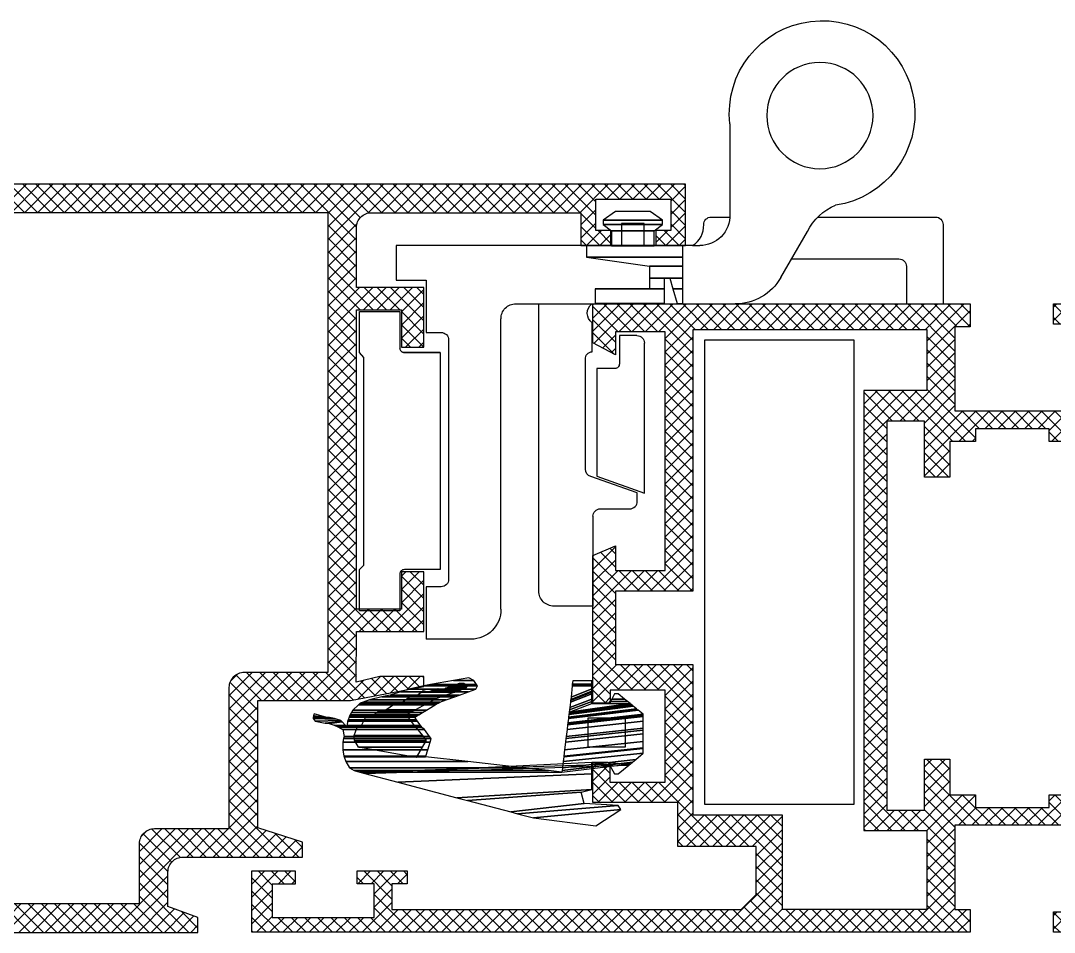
# Model space of a CAD drawing. Header units: millimetres. Extents: x 1398 to 1463.6, y 278.6 to 295.8.
# Drawn here: x 1422.445 to 1423.135, y 293.793 to 294.402 of the extents above; entities that cross this region are included whole.
import ezdxf

# ---------------------------------------------------------------- set-up
doc = ezdxf.new("R2010")
doc.units = ezdxf.units.MM
for name, color, linetype in [('ACCES', 1, 'Continuous'), ('HATCH', 9, 'Continuous'), ('JOINT', 3, 'Continuous'), ('PROFIL', 7, 'Continuous')]:
    doc.layers.add(name, color=color, linetype=linetype)
doc.styles.add('2', font='SCRIPTC.SHX', dxfattribs={"height": 0.2})
doc.styles.add('ROMANS', font='romans')

# ---------------------------------------------------------------- blocks, each defined once
blk = doc.blocks.new('*X21')
at = {"color": 0}
for p, q in [((182.306, 195.113), (180.374, 197.045)), ((180.97, 195.113), (182.902, 197.045)), ((183.189, 195.113), (181.258, 197.045)), ((181.854, 195.113), (183.786, 197.045)), ((184.073, 195.113), (182.141, 197.045)), ((182.738, 195.113), (184.67, 197.045)), ((184.957, 195.113), (183.025, 197.045)), ((183.622, 195.113), (185.554, 197.045)), ((185.841, 195.113), (183.909, 197.045)), ((184.506, 195.113), (186.438, 197.045)), ((186.725, 195.113), (184.793, 197.045)), ((185.39, 195.113), (187.322, 197.045)), ((187.609, 195.113), (185.677, 197.045)), ((186.274, 195.113), (188.206, 197.045)), ((188.493, 195.113), (186.561, 197.045)), ((187.158, 195.113), (189.09, 197.045)), ((189.377, 195.113), (187.445, 197.045)), ((188.042, 195.113), (189.974, 197.045)), ((192.106, 193.267), (188.329, 197.045)), ((188.925, 195.113), (190.857, 197.045)), ((192.106, 194.151), (189.212, 197.045)), ((189.809, 195.113), (191.741, 197.045)), ((192.106, 195.035), (190.096, 197.045)), ((190.206, 193.741), (193.509, 197.045)), ((190.206, 194.625), (192.625, 197.045)), ((192.547, 195.478), (190.98, 197.045)), ((193.195, 195.713), (191.864, 197.045)), ((193.843, 195.949), (192.748, 197.045)), ((194.106, 196.571), (193.632, 197.045)), ((192.986, 195.637), (194.106, 196.757)), ((190.206, 192.857), (192.106, 194.757)), ((194.377, 190.113), (190.206, 194.284)), ((190.206, 191.974), (192.106, 193.874)), ((193.493, 190.113), (190.206, 193.4)), ((190.206, 191.09), (192.106, 192.99)), ((192.609, 190.113), (190.206, 192.516)), ((190.454, 190.454), (192.354, 192.354)), ((191.725, 190.113), (190.206, 191.632)), ((191.015, 190.131), (192.915, 192.031)), ((191.88, 190.113), (193.78, 192.013)), ((192.764, 190.113), (194.664, 192.013)), ((195.261, 190.113), (193.361, 192.013)), ((193.648, 190.113), (195.548, 192.013)), ((196.144, 190.113), (194.244, 192.013)), ((194.532, 190.113), (196.432, 192.013)), ((198.106, 189.035), (195.128, 192.013)), ((195.416, 190.113), (197.316, 192.013)), ((198.106, 189.919), (196.012, 192.013)), ((196.206, 188.251), (199.968, 192.013)), ((196.206, 189.135), (199.084, 192.013)), ((196.206, 190.019), (198.2, 192.013)), ((198.669, 190.24), (196.896, 192.013)), ((199.34, 190.452), (197.78, 192.013)), ((200.011, 190.665), (198.664, 192.013)), ((199.269, 190.43), (200.851, 192.013)), ((200.682, 190.878), (199.548, 192.013)), ((201.106, 191.339), (200.432, 192.013)), ((200.563, 190.841), (201.106, 191.383)), ((190.709, 190.245), (190.338, 190.616)), ((198.106, 188.151), (196.206, 190.051)), ((196.206, 187.367), (198.106, 189.267)), ((198.106, 187.267), (196.206, 189.167)), ((196.206, 186.483), (198.106, 188.383)), ((198.106, 186.384), (196.206, 188.284)), ((196.206, 185.599), (198.106, 187.499)), ((198.106, 185.5), (196.206, 187.4)), ((196.206, 184.715), (198.106, 186.615)), ((198.106, 184.616), (196.206, 186.516)), ((196.206, 183.831), (198.106, 185.731)), ((198.106, 183.732), (196.206, 185.632)), ((196.206, 182.947), (198.106, 184.847)), ((198.106, 182.848), (196.206, 184.748)), ((196.206, 182.064), (198.106, 183.964)), ((198.106, 181.964), (196.206, 183.864)), ((196.206, 181.18), (198.106, 183.08)), ((199.525, 179.661), (196.206, 182.98)), ((198.641, 179.661), (196.206, 182.096)), ((196.256, 180.347), (198.106, 182.196)), ((197.757, 179.661), (196.206, 181.212)), ((196.634, 179.84), (198.355, 181.561)), ((197.339, 179.661), (199.239, 181.561)), ((198.222, 179.661), (200.122, 181.561)), ((200.409, 179.661), (198.509, 181.561)), ((199.106, 179.661), (201.006, 181.561)), ((201.293, 179.661), (199.393, 181.561)), ((199.99, 179.661), (201.89, 181.561)), ((202.177, 179.661), (200.277, 181.561)), ((200.874, 179.661), (202.774, 181.561)), ((204.702, 178.019), (201.161, 181.561)), ((201.758, 179.661), (203.658, 181.561)), ((204.699, 178.906), (202.045, 181.561)), ((202.642, 179.661), (204.504, 181.523)), ((202.806, 178.941), (205.245, 181.38)), ((204.696, 179.793), (202.928, 181.561)), ((205.166, 180.208), (203.812, 181.561)), ((206.312, 179.945), (204.79, 181.468)), ((204.997, 180.248), (205.986, 181.237)), ((205.71, 180.077), (206.727, 181.094)), ((207.196, 179.945), (205.885, 181.256)), ((208.08, 179.945), (206.98, 181.045)), ((206.461, 179.945), (207.468, 180.951)), ((207.345, 179.945), (208.209, 180.808)), ((208.964, 179.945), (208.075, 180.834)), ((208.229, 179.945), (208.95, 180.665)), ((209.206, 180.587), (209.17, 180.623)), ((196.777, 179.758), (196.302, 180.232)), ((202.806, 178.057), (204.696, 179.947)), ((209.113, 179.945), (209.206, 180.038)), ((202.806, 177.173), (204.699, 179.066)), ((204.705, 177.133), (202.806, 179.032)), ((202.806, 176.289), (204.702, 178.185)), ((205.509, 175.445), (202.806, 178.148)), ((202.806, 175.405), (204.705, 177.304)), ((204.706, 175.364), (202.806, 177.264)), ((202.806, 174.521), (205.229, 176.945)), ((202.806, 173.638), (206.113, 176.945)), ((206.393, 175.445), (204.893, 176.945)), ((205.497, 175.445), (206.997, 176.945)), ((207.277, 175.445), (205.777, 176.945)), ((206.381, 175.445), (207.881, 176.945)), ((209.206, 174.4), (206.661, 176.945)), ((207.264, 175.445), (208.764, 176.945)), ((209.206, 175.284), (207.545, 176.945)), ((209.206, 176.167), (208.429, 176.945)), ((204.706, 174.48), (202.806, 176.38)), ((207.706, 175.002), (209.206, 176.502)), ((204.706, 173.596), (202.806, 175.496)), ((207.706, 174.118), (209.206, 175.618)), ((209.206, 173.516), (207.706, 175.016)), ((202.806, 172.754), (204.706, 174.654)), ((204.706, 172.712), (202.806, 174.612)), ((207.706, 173.234), (209.206, 174.734)), ((208.893, 172.945), (207.706, 174.132)), ((202.806, 171.87), (204.706, 173.77)), ((204.706, 171.829), (202.806, 173.729)), ((208.3, 172.945), (209.206, 173.85)), ((202.806, 170.986), (204.706, 172.886)), ((204.706, 170.945), (202.806, 172.845)), ((208.009, 172.945), (207.706, 173.248)), ((209.184, 172.945), (209.206, 172.967)), ((202.806, 170.102), (204.706, 172.002)), ((204.706, 170.061), (202.806, 171.961)), ((202.806, 169.218), (204.706, 171.118)), ((204.706, 169.177), (202.806, 171.077)), ((202.806, 168.334), (204.706, 170.234)), ((204.706, 168.293), (202.806, 170.193)), ((202.806, 167.45), (204.706, 169.35)), ((204.706, 167.409), (202.806, 169.309)), ((202.806, 166.567), (204.706, 168.467)), ((204.706, 166.525), (202.806, 168.425)), ((202.806, 165.683), (204.706, 167.583)), ((204.706, 165.641), (202.806, 167.541)), ((202.806, 164.799), (204.706, 166.699)), ((204.706, 164.758), (202.806, 166.658)), ((202.806, 163.915), (204.706, 165.815)), ((204.706, 163.874), (202.806, 165.774)), ((202.806, 163.031), (204.706, 164.931)), ((204.706, 162.99), (202.806, 164.89)), ((202.806, 162.147), (204.706, 164.047)), ((204.706, 162.106), (202.806, 164.006)), ((202.806, 161.263), (204.706, 163.163)), ((204.706, 161.222), (202.806, 163.122)), ((202.806, 160.379), (204.706, 162.279)), ((204.706, 160.338), (202.806, 162.238)), ((202.806, 159.495), (204.706, 161.395)), ((204.706, 159.454), (202.806, 161.354)), ((202.806, 158.612), (204.706, 160.512)), ((204.706, 158.57), (202.806, 160.47)), ((202.806, 157.728), (204.706, 159.628)), ((204.706, 157.686), (202.806, 159.586)), ((202.806, 156.844), (204.706, 158.744)), ((204.706, 156.803), (202.806, 158.703)), ((202.806, 155.96), (204.706, 157.86)), ((204.706, 155.919), (202.806, 157.819)), ((207.706, 157.324), (208.326, 157.945)), ((207.706, 156.441), (209.206, 157.941)), ((209.206, 156.722), (207.983, 157.945)), ((209.206, 157.606), (208.867, 157.945)), ((202.806, 155.076), (204.706, 156.976)), ((205.796, 153.945), (202.806, 156.935)), ((209.206, 155.838), (207.706, 157.338)), ((207.706, 155.557), (209.206, 157.057)), ((206.978, 153.945), (209.206, 156.173)), ((209.206, 154.954), (207.706, 156.454)), ((202.806, 154.192), (204.706, 156.092)), ((204.912, 153.945), (202.806, 156.051)), ((202.806, 153.308), (204.942, 155.445)), ((202.806, 152.424), (205.826, 155.445)), ((206.68, 153.945), (205.18, 155.445)), ((205.21, 153.945), (206.71, 155.445)), ((207.564, 153.945), (206.064, 155.445)), ((206.094, 153.945), (207.594, 155.445)), ((208.448, 153.945), (206.948, 155.445)), ((209.206, 154.07), (207.706, 155.57)), ((204.706, 153.267), (202.806, 155.167)), ((207.862, 153.945), (209.206, 155.289)), ((204.706, 152.383), (202.806, 154.283)), ((208.745, 153.945), (209.206, 154.405)), ((202.806, 151.541), (204.706, 153.441)), ((204.706, 151.499), (202.806, 153.399)), ((202.806, 150.657), (204.706, 152.557)), ((204.706, 150.615), (202.806, 152.515)), ((202.806, 149.773), (204.706, 151.673)), ((204.736, 149.702), (202.806, 151.632)), ((200.962, 147.045), (204.706, 150.789)), ((206.509, 147.045), (202.806, 150.748)), ((219.706, 150.763), (220.088, 151.145)), ((219.706, 149.879), (220.971, 151.145)), ((220.706, 149.641), (219.706, 150.641)), ((221.086, 150.145), (220.086, 151.145)), ((220.855, 150.145), (221.706, 150.995)), ((221.706, 150.409), (220.97, 151.145)), ((224.706, 150.46), (225.391, 151.145)), ((225.506, 150.145), (224.706, 150.945)), ((225.275, 150.145), (226.275, 151.145)), ((226.706, 149.829), (225.39, 151.145)), ((225.706, 149.692), (226.706, 150.692)), ((226.706, 150.712), (226.274, 151.145)), ((219.706, 148.995), (220.706, 149.995)), ((226.706, 148.945), (225.706, 149.945)), ((201.845, 147.045), (204.707, 149.906)), ((202.729, 147.045), (204.961, 149.277)), ((205.625, 147.045), (202.806, 149.864)), ((220.706, 148.758), (219.706, 149.758)), ((225.706, 148.808), (226.706, 149.808)), ((180.632, 147.045), (182.532, 148.945)), ((182.644, 147.045), (180.744, 148.945)), ((181.516, 147.045), (183.416, 148.945)), ((183.528, 147.045), (181.628, 148.945)), ((182.4, 147.045), (184.3, 148.945)), ((184.412, 147.045), (182.512, 148.945)), ((183.284, 147.045), (185.184, 148.945)), ((185.296, 147.045), (183.396, 148.945)), ((184.168, 147.045), (186.068, 148.945)), ((186.179, 147.045), (184.279, 148.945)), ((185.052, 147.045), (186.952, 148.945)), ((187.063, 147.045), (185.163, 148.945)), ((185.935, 147.045), (187.835, 148.945)), ((187.947, 147.045), (186.047, 148.945)), ((186.819, 147.045), (188.719, 148.945)), ((188.831, 147.045), (186.931, 148.945)), ((187.703, 147.045), (189.603, 148.945)), ((189.715, 147.045), (187.815, 148.945)), ((188.587, 147.045), (190.487, 148.945)), ((190.599, 147.045), (188.699, 148.945)), ((189.471, 147.045), (191.371, 148.945)), ((191.483, 147.045), (189.583, 148.945)), ((190.355, 147.045), (192.255, 148.945)), ((192.367, 147.045), (190.467, 148.945)), ((191.239, 147.045), (193.139, 148.945)), ((193.251, 147.045), (191.351, 148.945)), ((192.123, 147.045), (194.023, 148.945)), ((194.134, 147.045), (192.234, 148.945)), ((193.007, 147.045), (194.907, 148.945)), ((195.018, 147.045), (193.118, 148.945)), ((193.89, 147.045), (195.79, 148.945)), ((195.902, 147.045), (194.002, 148.945)), ((194.774, 147.045), (196.674, 148.945)), ((196.786, 147.045), (194.886, 148.945)), ((195.658, 147.045), (197.558, 148.945)), ((197.67, 147.045), (195.77, 148.945)), ((196.542, 147.045), (198.442, 148.945)), ((198.554, 147.045), (196.654, 148.945)), ((197.426, 147.045), (199.326, 148.945)), ((199.438, 147.045), (197.538, 148.945)), ((198.31, 147.045), (200.21, 148.945)), ((200.322, 147.045), (198.422, 148.945)), ((199.194, 147.045), (201.094, 148.945)), ((201.205, 147.045), (199.305, 148.945)), ((200.078, 147.045), (201.978, 148.945)), ((202.089, 147.045), (200.189, 148.945)), ((202.973, 147.045), (201.073, 148.945)), ((203.857, 147.045), (201.957, 148.945)), ((204.741, 147.045), (202.806, 148.98)), ((203.613, 147.045), (205.529, 148.96)), ((204.497, 147.045), (206.397, 148.945)), ((205.381, 147.045), (207.281, 148.945)), ((207.393, 147.045), (205.463, 148.975)), ((206.265, 147.045), (208.165, 148.945)), ((208.277, 147.045), (206.377, 148.945)), ((207.149, 147.045), (209.049, 148.945)), ((209.16, 147.045), (207.26, 148.945)), ((208.033, 147.045), (209.933, 148.945)), ((210.044, 147.045), (208.144, 148.945)), ((208.916, 147.045), (210.816, 148.945)), ((210.928, 147.045), (209.028, 148.945)), ((209.8, 147.045), (211.7, 148.945)), ((211.812, 147.045), (209.912, 148.945)), ((210.684, 147.045), (212.584, 148.945)), ((212.696, 147.045), (210.796, 148.945)), ((211.568, 147.045), (213.468, 148.945)), ((213.58, 147.045), (211.68, 148.945)), ((212.452, 147.045), (214.352, 148.945)), ((214.464, 147.045), (212.564, 148.945)), ((213.336, 147.045), (215.236, 148.945)), ((215.348, 147.045), (213.448, 148.945)), ((214.22, 147.045), (216.12, 148.945)), ((216.231, 147.045), (214.331, 148.945)), ((215.104, 147.045), (217.004, 148.945)), ((217.115, 147.045), (215.215, 148.945)), ((215.988, 147.045), (217.888, 148.945)), ((217.999, 147.045), (216.099, 148.945)), ((216.871, 147.045), (218.771, 148.945)), ((218.883, 147.045), (216.983, 148.945)), ((217.755, 147.045), (219.655, 148.945)), ((219.767, 147.045), (217.867, 148.945)), ((218.639, 147.045), (220.706, 149.111)), ((220.651, 147.045), (218.751, 148.945)), ((221.535, 147.045), (219.635, 148.945)), ((224.826, 147.045), (226.706, 148.924)), ((226.706, 148.061), (225.706, 149.061)), ((219.523, 147.045), (220.706, 148.227)), ((220.407, 147.045), (221.407, 148.045)), ((221.291, 147.045), (222.291, 148.045)), ((222.419, 147.045), (221.419, 148.045)), ((222.175, 147.045), (223.175, 148.045)), ((223.303, 147.045), (222.303, 148.045)), ((223.059, 147.045), (224.059, 148.045)), ((224.186, 147.045), (223.186, 148.045)), ((223.942, 147.045), (224.942, 148.045)), ((225.07, 147.045), (224.07, 148.045)), ((225.954, 147.045), (224.954, 148.045)), ((226.706, 147.177), (225.706, 148.177)), ((225.71, 147.045), (226.706, 148.04)), ((226.594, 147.045), (226.706, 147.156))]:
    blk.add_line(p, q, dxfattribs=at)
blk = doc.blocks.new('8070000')
at = {"layer": 'PROFIL'}
blk.add_lwpolyline([(-27.5, 3.103), (31.1, 3.103), (31.1, 2.103), (29.1, 1.376), (29.1, -0.929, 0.414214), (30.1, -1.929), (38.1, -1.929), (38.1, -2.929), (35.1, -3.881), (35.1, -12.381), (41.3, -12.381), (46.2, -13.326), (46.2, -13.997), (43.256, -13.997), (41.689, -13.621), (41.7, -16.997), (46.2, -16.997), (46.2, -20.997), (44.7, -20.997), (44.7, -18.497), (41.7, -18.497), (41.7, -38.497), (44.7, -38.497), (44.7, -35.997), (46.2, -35.997), (46.2, -39.997), (41.7, -39.997), (41.7, -43.997, 0.414214), (42.7, -44.997), (56.7, -44.997), (56.7, -42.797), (58.7, -42.797), (58.7, -43.797), (57.7, -43.797), (57.7, -45.897), (62.7, -45.897), (62.7, -43.797), (61.7, -43.797), (61.7, -42.797), (63.7, -42.797), (63.7, -46.897), (-4.5, -46.897)], format="xyb", dxfattribs=at)
blk.add_lwpolyline([(28.2, -3.829), (33.2, -3.829), (33.2, -13.281, 0.414214), (34.2, -14.281), (39.8, -14.281), (39.8, -44.997), (1.9, -44.997), (1.9, -13.729), (4.9, -13.729), (4.9, -11.829), (1.9, -11.829), (1.9, 1.171), (27.2, 1.171), (27.2, -2.829, 0.414214)], format="xyb", close=True, dxfattribs=at)
at = {"layer": 'HATCH'}
blk.add_blockref('*X21', (-163.006, -193.942), dxfattribs=at)
blk = doc.blocks.new('*X4')
at = {"color": 0}
for p, q in [((16.147, 67.413), (18.017, 69.282)), ((16.147, 68.296), (17.133, 69.282)), ((16.147, 69.18), (16.249, 69.282)), ((17.511, 68.226), (16.455, 69.282)), ((18.339, 68.282), (17.339, 69.282)), ((17.901, 68.282), (18.901, 69.282)), ((19.222, 68.282), (18.222, 69.282)), ((18.785, 68.282), (19.785, 69.282)), ((20.106, 68.282), (19.106, 69.282)), ((19.668, 68.282), (20.668, 69.282)), ((20.99, 68.282), (19.99, 69.282)), ((20.552, 68.282), (21.552, 69.282)), ((21.874, 68.282), (20.874, 69.282)), ((21.436, 68.282), (22.436, 69.282)), ((22.758, 68.282), (21.758, 69.282)), ((22.32, 68.282), (23.32, 69.282)), ((23.642, 68.282), (22.642, 69.282)), ((23.204, 68.282), (24.204, 69.282)), ((25.52, 67.288), (23.526, 69.282)), ((24.088, 68.282), (25.088, 69.282)), ((24.327, 66.753), (26.856, 69.282)), ((24.327, 67.637), (25.972, 69.282)), ((25.942, 67.75), (24.41, 69.282)), ((26.826, 67.75), (25.293, 69.282)), ((27.71, 67.75), (26.177, 69.282)), ((26.207, 67.75), (27.74, 69.282)), ((28.594, 67.75), (27.061, 69.282)), ((27.091, 67.75), (28.623, 69.282)), ((29.478, 67.75), (27.945, 69.282)), ((27.975, 67.75), (29.507, 69.282)), ((30.362, 67.75), (28.829, 69.282)), ((28.859, 67.75), (30.391, 69.282)), ((31.245, 67.75), (29.713, 69.282)), ((29.743, 67.75), (31.275, 69.282)), ((32.129, 67.75), (30.597, 69.282)), ((30.626, 67.75), (32.159, 69.282)), ((33.013, 67.75), (31.481, 69.282)), ((31.51, 67.75), (33.043, 69.282)), ((33.897, 67.75), (32.365, 69.282)), ((32.394, 67.75), (33.927, 69.282)), ((34.781, 67.75), (33.248, 69.282)), ((33.278, 67.75), (34.811, 69.282)), ((35.665, 67.75), (34.132, 69.282)), ((34.162, 67.75), (35.694, 69.282)), ((36.549, 67.75), (35.016, 69.282)), ((35.046, 67.75), (36.578, 69.282)), ((37.433, 67.75), (35.9, 69.282)), ((35.93, 67.75), (37.462, 69.282)), ((38.316, 67.75), (36.784, 69.282)), ((36.814, 67.75), (38.346, 69.282)), ((39.2, 67.75), (37.668, 69.282)), ((37.698, 67.75), (39.23, 69.282)), ((40.084, 67.75), (38.552, 69.282)), ((38.581, 67.75), (40.114, 69.282)), ((40.968, 67.75), (39.436, 69.282)), ((39.465, 67.75), (40.998, 69.282)), ((41.852, 67.75), (40.32, 69.282)), ((40.349, 67.75), (41.882, 69.282)), ((42.736, 67.75), (41.203, 69.282)), ((41.233, 67.75), (42.766, 69.282)), ((43.62, 67.75), (42.087, 69.282)), ((42.117, 67.75), (43.649, 69.282)), ((44.504, 67.75), (42.971, 69.282)), ((43.001, 67.75), (44.533, 69.282)), ((45.388, 67.75), (43.855, 69.282)), ((43.885, 67.75), (45.417, 69.282)), ((46.271, 67.75), (44.739, 69.282)), ((44.769, 67.75), (46.301, 69.282)), ((47.155, 67.75), (45.623, 69.282)), ((45.652, 67.75), (47.185, 69.282)), ((48.039, 67.75), (46.507, 69.282)), ((46.536, 67.75), (48.069, 69.282)), ((51.609, 65.063), (47.391, 69.282)), ((47.42, 67.75), (48.953, 69.282)), ((51.609, 65.947), (48.274, 69.282)), ((48.304, 67.75), (49.837, 69.282)), ((49.024, 67.586), (50.72, 69.282)), ((51.609, 66.831), (49.158, 69.282)), ((49.466, 67.144), (51.604, 69.282)), ((49.861, 66.655), (52.488, 69.282)), ((51.609, 67.715), (50.042, 69.282)), ((52.459, 67.75), (50.926, 69.282)), ((53.342, 67.75), (51.81, 69.282)), ((51.84, 67.75), (53.372, 69.282)), ((54.226, 67.75), (52.694, 69.282)), ((52.724, 67.75), (54.256, 69.282)), ((55.11, 67.75), (53.578, 69.282)), ((53.607, 67.75), (55.14, 69.282)), ((55.994, 67.75), (54.462, 69.282)), ((54.491, 67.75), (56.024, 69.282)), ((56.878, 67.75), (55.346, 69.282)), ((55.375, 67.75), (56.908, 69.282)), ((57.762, 67.75), (56.229, 69.282)), ((56.259, 67.75), (57.792, 69.282)), ((58.646, 67.75), (57.113, 69.282)), ((57.143, 67.75), (58.675, 69.282)), ((59.53, 67.75), (57.997, 69.282)), ((58.027, 67.75), (59.559, 69.282)), ((60.414, 67.75), (58.881, 69.282)), ((58.911, 67.75), (60.443, 69.282)), ((63.147, 65.9), (59.765, 69.282)), ((59.795, 67.75), (61.327, 69.282)), ((63.147, 66.784), (60.649, 69.282)), ((60.678, 67.75), (62.211, 69.282)), ((61.273, 66.576), (63.979, 69.282)), ((61.273, 67.46), (63.095, 69.282)), ((63.147, 67.667), (61.533, 69.282)), ((63.949, 67.75), (62.417, 69.282)), ((64.168, 68.414), (63.3, 69.282)), ((69.73, 68.846), (70.166, 69.282)), ((69.73, 67.962), (71.05, 69.282)), ((72.147, 67.506), (70.372, 69.282)), ((70.571, 67.92), (71.934, 69.282)), ((72.147, 68.39), (71.255, 69.282)), ((72.147, 69.274), (72.139, 69.282)), ((17.511, 67.342), (16.147, 68.705)), ((63.33, 67.75), (64.168, 68.588)), ((72.147, 66.622), (69.73, 69.04)), ((70.632, 67.096), (72.147, 68.612)), ((16.147, 66.529), (17.511, 67.892)), ((17.511, 66.458), (16.147, 67.822)), ((69.966, 67.92), (69.73, 68.156)), ((70.632, 66.212), (72.147, 67.728)), ((23.64, 65.182), (25.52, 67.062)), ((25.52, 66.404), (24.327, 67.597)), ((49.861, 65.771), (51.609, 67.519)), ((61.273, 65.692), (63.147, 67.567)), ((72.147, 65.738), (70.632, 67.254)), ((16.147, 65.645), (17.511, 67.008)), ((17.903, 65.182), (16.147, 66.938)), ((25.858, 65.182), (24.327, 66.713)), ((49.861, 64.887), (51.609, 66.635)), ((63.147, 65.016), (61.273, 66.89)), ((61.273, 64.808), (63.147, 66.683)), ((70.632, 65.328), (72.147, 66.844)), ((72.147, 64.855), (70.632, 66.37)), ((17.019, 65.182), (16.147, 66.054)), ((16.568, 65.182), (17.511, 66.124)), ((17.452, 65.182), (18.33, 66.06)), ((18.787, 65.182), (17.909, 66.06)), ((18.336, 65.182), (19.044, 65.89)), ((19.044, 65.809), (18.793, 66.06)), ((23.186, 65.613), (23.607, 66.033)), ((24.09, 65.182), (23.239, 66.033)), ((24.974, 65.182), (24.123, 66.033)), ((24.523, 65.182), (25.52, 66.178)), ((25.407, 65.182), (26.259, 66.033)), ((26.539, 65.385), (25.89, 66.033)), ((51.609, 64.18), (49.861, 65.928)), ((49.861, 64.003), (51.609, 65.751)), ((63.147, 64.132), (61.273, 66.006)), ((61.273, 63.925), (63.147, 65.799)), ((70.632, 64.445), (72.147, 65.96)), ((23.206, 65.182), (23.186, 65.202)), ((26.291, 65.182), (26.539, 65.429)), ((51.609, 63.296), (49.861, 65.044)), ((63.147, 63.248), (61.273, 65.122)), ((72.147, 63.971), (70.632, 65.486)), ((70.632, 63.561), (72.147, 65.076)), ((48.191, 61.449), (51.609, 64.867)), ((61.273, 63.041), (63.147, 64.915)), ((72.147, 63.087), (70.632, 64.602)), ((49.075, 61.449), (51.609, 63.984)), ((51.609, 62.412), (49.861, 64.16)), ((60.225, 61.109), (63.147, 64.031)), ((63.147, 62.364), (61.273, 64.239)), ((70.632, 62.677), (72.147, 64.192)), ((72.147, 62.203), (70.632, 63.719)), ((43.326, 59.236), (47.628, 63.538)), ((44.623, 61.416), (46.744, 63.538)), ((44.623, 62.3), (45.86, 63.538)), ((44.623, 63.184), (44.976, 63.538)), ((46.384, 61.449), (44.623, 63.211)), ((47.268, 61.449), (45.18, 63.538)), ((48.152, 61.449), (46.064, 63.538)), ((46.423, 61.449), (48.512, 63.538)), ((49.036, 61.449), (46.948, 63.538)), ((47.307, 61.449), (49.396, 63.538)), ((49.92, 61.449), (47.832, 63.538)), ((50.804, 61.449), (48.715, 63.538)), ((51.609, 61.528), (49.599, 63.538)), ((49.959, 61.449), (51.609, 63.1)), ((61.103, 61.103), (63.147, 63.147)), ((64.511, 60.117), (61.273, 63.355)), ((69.439, 60.6), (72.147, 63.309)), ((45.645, 61.305), (44.623, 62.327)), ((50.843, 61.449), (51.609, 62.216)), ((57.053, 60.588), (58.935, 62.471)), ((57.053, 61.472), (58.052, 62.471)), ((57.053, 62.356), (57.168, 62.471)), ((57.053, 59.704), (59.819, 62.471)), ((58.586, 60.738), (57.053, 62.272)), ((59.099, 61.109), (57.737, 62.471)), ((59.983, 61.109), (58.621, 62.471)), ((59.341, 61.109), (60.703, 62.471)), ((60.867, 61.109), (59.505, 62.471)), ((62.807, 60.053), (60.389, 62.471)), ((61.103, 60.219), (63.147, 62.263)), ((63.657, 60.087), (61.273, 62.471)), ((69.81, 60.087), (72.147, 62.425)), ((72.147, 61.319), (70.632, 62.835)), ((61.103, 59.335), (63.898, 62.13)), ((61.103, 58.451), (64.782, 62.13)), ((64.573, 60.938), (63.381, 62.13)), ((63.623, 60.087), (65.666, 62.13)), ((65.457, 60.938), (64.265, 62.13)), ((66.341, 60.938), (65.149, 62.13)), ((65.358, 60.938), (66.55, 62.13)), ((67.225, 60.938), (66.033, 62.13)), ((66.242, 60.938), (67.434, 62.13)), ((68.109, 60.938), (66.917, 62.13)), ((67.126, 60.938), (68.318, 62.13)), ((68.992, 60.938), (67.8, 62.13)), ((68.01, 60.938), (69.201, 62.13)), ((70.728, 60.087), (68.684, 62.13)), ((68.893, 60.938), (70.085, 62.13)), ((72.147, 59.551), (69.568, 62.13)), ((72.147, 60.435), (70.452, 62.13)), ((70.694, 60.087), (72.147, 61.541)), ((45.645, 60.421), (44.623, 61.443)), ((58.586, 59.854), (57.053, 61.388)), ((62.807, 59.169), (61.103, 60.873)), ((38.947, 58.393), (41.152, 60.598)), ((38.947, 59.277), (40.269, 60.598)), ((38.947, 60.161), (39.385, 60.598)), ((40.643, 59.236), (39.281, 60.598)), ((41.527, 59.236), (40.165, 60.598)), ((40.674, 59.236), (42.036, 60.598)), ((42.411, 59.236), (41.049, 60.598)), ((41.558, 59.236), (42.92, 60.598)), ((43.295, 59.236), (41.933, 60.598)), ((42.442, 59.236), (43.804, 60.598)), ((45.645, 57.769), (42.816, 60.598)), ((45.645, 58.653), (43.7, 60.598)), ((43.771, 58.797), (45.645, 60.671)), ((45.645, 59.537), (44.584, 60.598)), ((58.586, 58.97), (57.053, 60.504)), ((57.053, 58.82), (58.586, 60.354)), ((69.844, 60.087), (69.439, 60.492)), ((70.802, 59.312), (72.147, 60.657)), ((40.081, 58.914), (38.947, 60.048)), ((43.771, 57.913), (45.645, 59.787)), ((58.586, 58.086), (57.053, 59.62)), ((57.053, 57.937), (58.586, 59.47)), ((62.807, 58.285), (61.103, 59.99)), ((64.506, 60.087), (64.511, 60.091)), ((72.147, 58.667), (70.802, 60.013)), ((70.802, 58.428), (72.147, 59.773)), ((40.081, 58.03), (38.947, 59.164)), ((43.771, 57.029), (45.645, 58.903)), ((45.645, 56.885), (43.771, 58.76)), ((58.586, 57.202), (57.053, 58.736)), ((62.505, 57.703), (61.103, 59.106)), ((61.239, 57.703), (62.807, 59.271)), ((72.147, 57.784), (70.802, 59.129)), ((70.802, 57.544), (72.147, 58.889)), ((39.299, 57.928), (38.947, 58.28)), ((39.366, 57.928), (40.081, 58.643)), ((57.053, 57.053), (58.586, 58.586)), ((61.621, 57.703), (61.103, 58.222)), ((62.123, 57.703), (62.807, 58.387)), ((72.025, 57.022), (70.802, 58.245)), ((43.771, 56.145), (45.645, 58.019)), ((45.645, 56.001), (43.771, 57.876)), ((58.586, 56.319), (57.053, 57.852)), ((57.053, 56.169), (58.586, 57.702)), ((71.141, 57.022), (70.802, 57.361)), ((71.164, 57.022), (72.147, 58.005)), ((43.771, 55.261), (45.645, 57.136)), ((45.645, 55.118), (43.771, 56.992)), ((58.586, 55.435), (57.053, 56.968)), ((57.053, 55.285), (58.586, 56.819)), ((72.048, 57.022), (72.147, 57.121)), ((43.771, 54.377), (45.645, 56.252)), ((45.645, 54.234), (43.771, 56.108)), ((58.586, 54.551), (57.053, 56.084)), ((43.771, 53.493), (45.645, 55.368)), ((57.053, 54.401), (58.586, 55.935)), ((45.645, 53.35), (43.771, 55.224)), ((58.586, 53.667), (57.053, 55.2)), ((57.053, 53.517), (58.586, 55.051)), ((38.947, 53.09), (39.815, 53.957)), ((40.096, 53.596), (39.735, 53.957)), ((42.564, 51.403), (45.645, 54.484)), ((45.645, 52.466), (43.771, 54.34)), ((58.586, 52.783), (57.053, 54.317)), ((57.053, 52.633), (58.586, 54.167)), ((41.405, 51.403), (38.947, 53.86)), ((38.947, 52.206), (40.096, 53.354)), ((43.448, 51.403), (45.645, 53.6)), ((45.645, 51.582), (43.771, 53.457)), ((58.586, 51.899), (57.053, 53.433)), ((57.053, 51.749), (58.586, 53.283)), ((38.947, 50.438), (41.615, 53.106)), ((38.947, 51.322), (40.731, 53.106)), ((40.521, 51.403), (38.947, 52.977)), ((42.289, 51.403), (40.586, 53.106)), ((40.796, 51.403), (42.499, 53.106)), ((43.173, 51.403), (41.47, 53.106)), ((41.68, 51.403), (43.383, 53.106)), ((44.056, 51.403), (42.354, 53.106)), ((44.94, 51.403), (43.238, 53.106)), ((44.332, 51.403), (45.645, 52.716)), ((58.586, 51.015), (57.053, 52.549)), ((40.481, 50.559), (38.947, 52.093)), ((45.216, 51.403), (45.645, 51.832)), ((57.053, 50.866), (58.586, 52.399)), ((40.481, 49.675), (38.947, 51.209)), ((58.586, 50.131), (57.053, 51.665)), ((57.053, 49.982), (58.586, 51.515)), ((38.947, 49.554), (40.481, 51.088)), ((58.586, 49.247), (57.053, 50.781)), ((57.053, 49.098), (58.586, 50.631)), ((40.481, 48.791), (38.947, 50.325)), ((38.947, 48.67), (40.481, 50.204)), ((58.586, 48.364), (57.053, 49.897)), ((57.053, 48.214), (58.586, 49.748)), ((40.481, 47.907), (38.947, 49.441)), ((38.947, 47.786), (40.481, 49.32)), ((40.481, 47.023), (38.947, 48.557)), ((38.947, 46.902), (40.481, 48.436)), ((58.586, 47.48), (57.053, 49.013)), ((57.053, 47.33), (58.586, 48.864)), ((41.518, 45.103), (38.947, 47.673)), ((58.586, 46.596), (57.053, 48.129)), ((57.053, 46.446), (58.586, 47.98)), ((38.947, 46.018), (40.481, 47.552)), ((58.586, 45.712), (57.053, 47.246)), ((57.053, 45.562), (58.586, 47.096)), ((40.634, 45.103), (38.947, 46.789)), ((38.947, 45.135), (40.481, 46.668)), ((38.947, 44.251), (41.162, 46.465)), ((40.683, 45.103), (42.045, 46.465)), ((42.402, 45.103), (41.04, 46.465)), ((41.567, 45.103), (42.929, 46.465)), ((43.286, 45.103), (41.923, 46.465)), ((42.451, 45.103), (43.813, 46.465)), ((45.645, 43.627), (42.807, 46.465)), ((43.335, 45.103), (44.697, 46.465)), ((45.645, 44.511), (43.691, 46.465)), ((43.771, 44.655), (45.581, 46.465)), ((45.645, 45.395), (44.575, 46.465)), ((45.645, 46.279), (45.459, 46.465)), ((58.586, 44.828), (57.053, 46.362)), ((40.447, 44.405), (38.947, 45.905)), ((43.771, 43.771), (45.645, 45.645)), ((57.053, 44.678), (58.586, 46.212)), ((40.447, 43.522), (38.947, 45.022)), ((58.586, 43.944), (57.053, 45.478)), ((57.053, 43.794), (58.586, 45.328)), ((39.461, 43.88), (40.447, 44.867)), ((43.771, 42.887), (45.645, 44.761)), ((45.645, 42.743), (43.771, 44.618)), ((58.586, 43.06), (57.053, 44.594)), ((57.053, 42.911), (58.586, 44.444)), ((39.016, 44.069), (38.947, 44.138)), ((40.081, 43.617), (40.447, 43.983)), ((43.771, 42.003), (45.645, 43.877)), ((45.645, 41.859), (43.771, 43.734)), ((58.586, 42.176), (57.053, 43.71)), ((57.053, 42.027), (58.586, 43.56)), ((43.771, 41.119), (45.645, 42.993)), ((45.645, 40.975), (43.771, 42.85)), ((58.586, 41.292), (57.053, 42.826)), ((57.053, 41.143), (58.586, 42.676)), ((43.771, 40.235), (45.645, 42.11)), ((45.645, 40.092), (43.771, 41.966)), ((58.586, 40.409), (57.053, 41.942)), ((57.053, 40.259), (58.586, 41.793)), ((43.771, 39.351), (45.645, 41.226)), ((45.645, 39.208), (43.771, 41.082)), ((58.586, 39.525), (57.053, 41.058)), ((57.053, 39.375), (58.586, 40.909)), ((43.771, 38.467), (45.645, 40.342)), ((45.645, 38.324), (43.771, 40.198)), ((58.586, 38.641), (57.053, 40.174)), ((43.771, 37.583), (45.645, 39.458)), ((57.053, 38.491), (58.586, 40.025)), ((70.802, 38.982), (71.362, 39.542)), ((70.802, 38.098), (72.147, 39.444)), ((72.147, 38.338), (70.943, 39.542)), ((72.147, 39.222), (71.827, 39.542)), ((45.645, 37.44), (43.771, 39.314)), ((58.586, 37.757), (57.053, 39.291)), ((57.053, 37.607), (58.586, 39.141)), ((61.103, 38.122), (61.842, 38.861)), ((61.103, 37.238), (62.726, 38.861)), ((62.807, 37.072), (61.103, 38.776)), ((62.807, 37.956), (61.902, 38.861)), ((62.807, 38.84), (62.786, 38.861)), ((72.147, 37.454), (70.802, 38.799)), ((43.771, 36.7), (45.645, 38.574)), ((45.645, 36.556), (43.771, 38.43)), ((58.586, 36.873), (57.053, 38.407)), ((57.053, 36.723), (58.586, 38.257)), ((61.103, 36.354), (62.807, 38.058)), ((70.802, 37.215), (72.147, 38.56)), ((43.771, 35.816), (45.645, 37.69)), ((45.645, 35.672), (43.771, 37.547)), ((58.586, 35.989), (57.053, 37.523)), ((57.053, 35.84), (58.586, 37.373)), ((64.561, 34.434), (61.103, 37.892)), ((68.905, 34.434), (72.147, 37.676)), ((72.147, 36.57), (70.802, 37.916)), ((43.771, 34.932), (45.645, 36.806)), ((45.645, 34.788), (43.771, 36.663)), ((60.62, 33.071), (57.053, 36.639)), ((61.103, 35.47), (62.807, 37.174)), ((63.677, 34.434), (61.103, 37.009)), ((69.789, 34.434), (72.147, 36.792)), ((72.147, 35.686), (70.802, 37.032)), ((57.053, 34.956), (58.586, 36.489)), ((59.588, 33.071), (62.994, 36.477)), ((60.472, 33.071), (63.877, 36.477)), ((63.147, 34.08), (61.103, 36.125)), ((61.273, 32.989), (64.511, 36.226)), ((65.445, 34.434), (63.402, 36.477)), ((64.511, 36.252), (64.286, 36.477)), ((69.439, 35.851), (70.065, 36.477)), ((72.147, 33.919), (69.589, 36.477)), ((72.147, 34.803), (70.473, 36.477)), ((43.771, 34.048), (45.645, 35.922)), ((45.645, 33.904), (43.771, 35.779)), ((59.736, 33.071), (57.053, 35.755)), ((57.053, 34.072), (58.586, 35.605)), ((63.147, 33.196), (61.103, 35.241)), ((63.602, 34.434), (64.794, 35.626)), ((64.486, 34.434), (65.678, 35.626)), ((66.329, 34.434), (65.137, 35.626)), ((65.37, 34.434), (66.562, 35.626)), ((67.213, 34.434), (66.021, 35.626)), ((66.253, 34.434), (67.445, 35.626)), ((68.097, 34.434), (66.905, 35.626)), ((67.137, 34.434), (68.329, 35.626)), ((68.981, 34.434), (67.789, 35.626)), ((68.021, 34.434), (69.213, 35.626)), ((69.865, 34.434), (68.673, 35.626)), ((72.147, 33.035), (69.439, 35.743)), ((70.632, 34.393), (72.147, 35.908)), ((43.771, 33.164), (45.645, 35.039)), ((45.645, 33.021), (43.771, 34.895)), ((57.053, 33.188), (58.98, 35.115)), ((58.852, 33.071), (57.053, 34.871)), ((57.82, 33.071), (59.864, 35.115)), ((58.704, 33.071), (60.747, 35.115)), ((63.147, 31.428), (59.461, 35.115)), ((63.147, 32.312), (60.345, 35.115)), ((70.632, 33.509), (72.147, 35.024)), ((43.771, 32.28), (45.645, 34.155)), ((45.645, 32.137), (43.771, 34.011)), ((57.969, 33.071), (57.053, 33.987)), ((61.273, 32.105), (63.147, 33.979)), ((70.632, 32.625), (72.147, 34.14)), ((43.771, 31.396), (45.645, 33.271)), ((72.147, 32.151), (70.632, 33.667)), ((70.632, 31.741), (72.147, 33.256)), ((45.645, 31.253), (43.771, 33.127)), ((57.085, 33.071), (57.053, 33.103)), ((61.273, 31.221), (63.147, 33.095)), ((72.147, 31.267), (70.632, 32.783)), ((43.771, 30.512), (45.645, 32.387)), ((45.645, 30.369), (43.771, 32.243)), ((63.147, 30.544), (61.273, 32.419)), ((61.273, 30.337), (63.147, 32.211)), ((70.632, 30.857), (72.147, 32.373)), ((72.147, 30.383), (70.632, 31.899)), ((43.771, 29.629), (45.645, 31.503)), ((45.645, 29.485), (43.771, 31.359)), ((63.147, 29.66), (61.273, 31.535)), ((61.273, 29.453), (63.147, 31.328)), ((70.632, 29.973), (72.147, 31.489)), ((38.947, 29.225), (40.368, 30.645)), ((40.447, 30.263), (40.171, 30.54)), ((42.308, 27.282), (45.645, 30.619)), ((46.964, 27.282), (43.771, 30.476)), ((59.986, 27.282), (63.147, 30.444)), ((64.168, 27.755), (61.273, 30.651)), ((72.147, 29.499), (70.632, 31.015)), ((70.632, 29.089), (72.147, 30.605)), ((38.947, 28.341), (40.447, 29.841)), ((41.661, 27.282), (39.019, 29.924)), ((40.447, 29.379), (39.595, 30.232)), ((43.192, 27.282), (45.645, 29.735)), ((63.758, 27.282), (61.273, 29.767)), ((69.73, 27.303), (72.147, 29.721)), ((72.147, 28.615), (70.632, 30.131)), ((38.947, 27.457), (40.646, 29.155)), ((40.777, 27.282), (38.947, 29.112)), ((39.656, 27.282), (41.529, 29.155)), ((40.54, 27.282), (42.413, 29.155)), ((42.545, 27.282), (40.672, 29.155)), ((41.424, 27.282), (43.297, 29.155)), ((43.429, 27.282), (41.556, 29.155)), ((44.313, 27.282), (42.439, 29.155)), ((45.196, 27.282), (43.323, 29.155)), ((46.08, 27.282), (43.771, 29.592)), ((60.87, 27.282), (63.147, 29.56)), ((72.147, 27.731), (70.632, 29.247)), ((44.076, 27.282), (45.779, 28.985)), ((44.96, 27.282), (46.662, 28.985)), ((45.844, 27.282), (47.546, 28.985)), ((47.848, 27.282), (46.145, 28.985)), ((46.727, 27.282), (48.43, 28.985)), ((48.732, 27.282), (47.029, 28.985)), ((47.611, 27.282), (49.314, 28.985)), ((49.616, 27.282), (47.913, 28.985)), ((48.495, 27.282), (50.198, 28.985)), ((50.5, 27.282), (48.797, 28.985)), ((49.379, 27.282), (51.082, 28.985)), ((51.384, 27.282), (49.681, 28.985)), ((50.263, 27.282), (51.966, 28.985)), ((52.267, 27.282), (50.565, 28.985)), ((51.147, 27.282), (52.85, 28.985)), ((53.151, 27.282), (51.449, 28.985)), ((52.031, 27.282), (53.734, 28.985)), ((54.035, 27.282), (52.332, 28.985)), ((52.915, 27.282), (54.617, 28.985)), ((54.919, 27.282), (53.216, 28.985)), ((53.799, 27.282), (55.501, 28.985)), ((55.668, 27.417), (54.1, 28.985)), ((55.668, 28.301), (54.984, 28.985)), ((55.668, 28.268), (56.385, 28.985)), ((55.668, 27.384), (57.269, 28.985)), ((57.571, 27.282), (55.868, 28.985)), ((56.45, 27.282), (58.153, 28.985)), ((58.455, 27.282), (56.752, 28.985)), ((57.334, 27.282), (59.037, 28.985)), ((59.339, 27.282), (57.636, 28.985)), ((58.218, 27.282), (59.921, 28.985)), ((60.222, 27.282), (58.52, 28.985)), ((59.102, 27.282), (60.805, 28.985)), ((61.106, 27.282), (59.404, 28.985)), ((61.99, 27.282), (60.287, 28.985)), ((62.874, 27.282), (61.171, 28.985)), ((61.754, 27.282), (63.286, 28.815)), ((62.637, 27.282), (64.168, 28.813)), ((64.168, 28.639), (63.993, 28.815)), ((69.73, 28.187), (70.187, 28.644)), ((70.829, 27.282), (69.73, 28.381)), ((71.713, 27.282), (70.351, 28.644)), ((70.592, 27.282), (72.147, 28.837)), ((39.893, 27.282), (38.947, 28.228)), ((54.682, 27.282), (55.668, 28.268)), ((56.687, 27.282), (55.668, 28.301)), ((63.521, 27.282), (64.168, 27.929)), ((71.476, 27.282), (72.147, 27.953)), ((39.009, 27.282), (38.947, 27.344)), ((55.566, 27.282), (55.668, 27.384)), ((55.803, 27.282), (55.668, 27.417)), ((69.945, 27.282), (69.73, 27.497))]:
    blk.add_line(p, q, dxfattribs=at)
blk = doc.blocks.new('2562000')
blk.add_lwpolyline([(-10, -31), (-10, 0), (0, 0), (0, -31)], close=True)
blk = doc.blocks.new('8050000')
at = {"layer": 'PROFIL'}
blk.add_lwpolyline([(-14.215, 37.9), (-12.471, 37.9), (-12.471, 38.751), (-13.49, 38.751), (-13.49, 40.468), (9.852, 40.468), (10.852, 39.468), (10.852, 36.256), (5.613, 36.256), (5.613, 33.316), (-0.062, 33.316), (-0.062, 30.646), (1.072, 30.646), (1.072, 31.954), (4.761, 31.954), (4.761, 25.824), (1.087, 25.824), (1.087, 26.675), (-0.062, 26.675), (-0.062, 16.816), (1.438, 16.179), (1.438, 17.821), (4.761, 17.821), (4.761, 1.873), (1.438, 1.873), (1.438, 3.406), (-0.062, 2.604), (-0.062, 0), (25.159, 0), (25.159, 1.532), (24.138, 1.532), (24.138, 7.152), (31.623, 7.152), (31.623, 1.362), (30.721, 1.362), (30.721, 0), (33.138, 0), (33.138, 12.26), (31.793, 12.26), (31.793, 9.195), (30.43, 9.195), (30.43, 8.344), (25.501, 8.344), (25.501, 9.195), (23.797, 9.195), (23.797, 11.579), (22.093, 11.579), (22.093, 7.833), (19.577, 7.833), (19.577, 33.827), (22.093, 33.827), (22.093, 30.421), (23.797, 30.421), (23.797, 32.805), (25.501, 32.805), (25.501, 33.656), (30.43, 33.656), (30.43, 32.805), (31.793, 32.805), (31.793, 29.74), (33.138, 29.74), (33.138, 42), (30.721, 42), (30.721, 40.638), (31.623, 40.638), (31.623, 34.848), (24.138, 34.848), (24.138, 40.468), (25.159, 40.468), (25.159, 42), (-22.862, 42), (-22.862, 37.9), (-19.965, 37.9), (-19.965, 38.778), (-21.499, 38.778), (-21.499, 41), (-14.682, 41), (-14.682, 38.751), (-15.823, 38.751), (-15.823, 37.9), (-13.49, 37.9)], dxfattribs=at)
blk.add_lwpolyline([(12.6, 40.468), (12.6, 34.167), (6.636, 34.167), (6.636, 24.121), (1.472, 24.121), (1.472, 19.183), (6.636, 19.183), (6.636, 1.703), (22.264, 1.703), (22.264, 5.789), (18.044, 5.789), (18.044, 35.189), (22.264, 35.189), (22.264, 40.468)], close=True, dxfattribs=at)
blk.add_blockref('2562000', (17.392, 33.429))
at = {"layer": 'HATCH'}
blk.add_blockref('*X4', (-39.009, -27.282), dxfattribs=at)
blk = doc.blocks.new('3043A000')
at = {"layer": 'ACCES', "color": 1}
for p, q in [((-0.942, 1.15), (-0.942, 4.65)), ((4.058, 2.65), (4.058, -16.753)), ((0.058, 1.15), (-0.942, 1.15)), ((0.558, -15.35), (0.558, 0.65)), ((10.468, -6.233), (13.638, -5.108)), ((13.638, -5.108), (13.638, -15.144)), ((10.468, -13.444), (10.468, -6.233)), ((11.668, -13.444), (10.468, -13.444)), ((0, -14.5), (-2.4, -14.5)), ((-0.942, -19.35), (-0.942, -15.85)), ((-0.942, -15.85), (0.057, -15.85)), ((5.058, -17.76), (19.703, -17.76)), ((-2.942, -21.66), (-2.942, -19.35)), ((-2.942, -19.35), (-0.942, -19.35)), ((22.76, -19.514), (24.542, -22.6)), ((16.853, -21.66), (-2.942, -21.66)), ((16.853, -21.66), (17.353, -21.66)), ((19.358, -29.791), (19.355, -23.75))]:
    blk.add_line(p, q, dxfattribs=at)
at = {"layer": 'ACCES', "color": 1, "linetype": 'Continuous'}
blk.add_line((13.168, -5.123), (10.068, -6.229), dxfattribs=at)
at = {"layer": 'ACCES', "color": 1}
blk.add_lwpolyline([(-5.4, 2.75), (-5.4, 0), (-5.1, -0.3), (-5.1, -14.17), (-5.4, -14.499), (-5.4, -17.25), (-2.7, -17.25, -0.000029), (-2.7, -14.8, -0.198894), (-2.612, -14.588, -0.198672), (-2.4, -14.5), (0, -14.5), (0, 0), (-2.4, 0, -0.199128), (-2.612, 0.088, -0.198811), (-2.7, 0.3), (-2.7, 2.75)], format="xyb", close=True, dxfattribs=at)
for points in [[(10.198, -3.56, 0.000007), (10.198, 2.44), (7.588, 2.44, 0.198896), (6.881, 2.147, 0.198944), (6.588, 1.44), (6.588, -17.76)], [(10.198, -3.56, 0.198922), (10.344, -3.914, 0.198905), (10.698, -4.06), (12.665, -4.06, -0.416133), (13.168, -4.56), (13.168, -5.123), (10.068, -6.229, 0.343191), (9.698, -6.719), (9.698, -14.06, 0.43805), (10.151, -14.558), (10.151, -16.498, 0.496105), (10.127, -17.76)], [(23.479, -20.76), (30.655, -20.76, 0.198898), (31.008, -20.614, 0.198869), (31.155, -20.26, 0.000104), (31.155, -17.738, -4.00668)], [(25.226, -23.56), (33.105, -23.56, 0.199013), (33.458, -23.414, 0.198654), (33.605, -23.06, 0.000303), (33.605, -17.738, -1.032832)], [(16.853, -21.66, -0.284244), (17.605, -23.06, 0.414217), (18.105, -23.56), (19.355, -23.56)]]:
    blk.add_lwpolyline(points, format="xyb", dxfattribs=at)
blk.add_lwpolyline([(13.138, -15.644), (11.968, -15.644), (11.968, -13.744)], dxfattribs=at)
blk.add_circle((25.372, -30.342), 3.55, dxfattribs=at)
for centre, radius, start, end in [((1.728, -141169.222), 141173.872, 89.9998663, 90.00108386), ((2.058, 2.65), 2, 44.99991, 89.99987), ((2.058, 2.65), 2, 0.00005, 44.99991), ((0.058, 0.65), 0.5, 45.00231, 90), ((0.058, 0.65), 0.5, 359.99755, 45.00231), ((11.668, -13.744), 0.3, 359.98528, 90.0319), ((-2.4, -14.8), 0.3, 89.99781, 135.00192), ((-2.401, -14.8), 0.299, 134.94704, 171.11306), ((13.138, -15.144), 0.5, 269.99692, 359.99012), ((0.058, -15.35), 0.5, 269.87259, 0), ((0.058, -15.35), 0.5, 270.00051, 315.00047), ((5.034, -16.784), 0.976, 178.16248, 271.42395), ((19.727, -21.26), 3.5, 29.91643, 90.3809), ((17.352, -23.673), 2.013, 45.15723, 89.99125), ((17.372, -23.654), 1.986, 357.2158, 45.15723), ((27.753, -21.043), 3.569, 205.86916, 248.03689), ((25.518, -30.487), 6.2, 173.54857, 81.65236)]:
    blk.add_arc(centre, radius, start, end, dxfattribs=at)
blk = doc.blocks.new('2902000')
at = {"layer": 'JOINT', "color": 3, "linetype": 'Continuous'}
blk.add_3dface([(1.733, -3.494), (1.733, -1.594), (4.233, -1.594), (4.233, -3.494)], dxfattribs=at)
mesh = blk.add_polyface(dxfattribs=at)
corners = [(2.25, 3.705), (-1.91, 3.165), (3.933, 2.607), (-2.976, 2.883), (3.743, 2.325), (-3.426, 2.764), (1.475, 2.206), (-6.315, 2.001), (1.284, 1.444), (-7.027, 1.813), (1.985, 1.256), (-10.983, 0.769), (1.985, 0.211), (3.507, 0.211), (3.759, 0.211), (-13.184, 0.187), (1.985, -0.549), (3.09, -0.549), (4.473, -0.371), (-13.517, 0.099), (4.581, -0.458), (-0.012, 0.099), (-13.893, 0), (4.703, -0.558), (0, 0), (-0.911, 0), (-14.21, -0.188), (4.934, -0.746), (0.023, -0.188), (-2.612, -0.188), (5.433, -1.152), (0.073, -0.594), (-6.285, -0.594), (-14.443, -0.594), (5.433, -1.152), (0.073, -0.595), (-6.287, -0.595), (-14.443, -0.595), (5.433, -1.465), (0.111, -0.907), (-9.117, -0.907), (-14.564, -0.907), (5.433, -1.526), (0.119, -0.968), (-9.098, -0.968), (-14.588, -0.968), (5.433, -1.949), (0.171, -1.391), (-8.97, -1.391), (-14.646, -1.391), (5.433, -2.463), (0.234, -1.906), (-8.814, -1.906), (-14.646, -1.906), (5.433, -2.705), (0.264, -2.148), (-8.74, -2.148), (-14.596, -2.148), (5.433, -2.842), (0.28, -2.284), (-8.846, -2.284), (-14.567, -2.284), (5.433, -3.297), (0.336, -2.739), (-9.199, -2.739), (-14.645, -2.739), (5.433, -3.622), (0.376, -3.064), (-9.362, -2.885), (-14.907, -2.896), (5.433, -3.673), (0.383, -3.115), (-9.398, -2.936), (-14.383, -2.936), (-14.976, -2.914), (5.433, -3.758), (0.393, -3.2), (-9.458, -3.021), (-14.37, -3.021), (-14.474, -3.021), (-15.232, -3.043), (5.091, -4.036), (0.427, -3.478), (-9.654, -3.299), (-14.329, -3.299), (-14.687, -3.257), (-15.559, -3.143), (5.054, -4.067), (0.431, -3.509), (-9.676, -3.33), (-14.325, -3.33), (-14.72, -3.287), (-15.83, -3.173), (4.98, -4.127), (0.438, -3.569), (-9.718, -3.39), (-14.301, -3.39), (-14.785, -3.348), (-16.489, -3.308), (4.762, -4.304), (0.46, -3.747), (-9.844, -3.568), (-14.23, -3.568), (-15.067, -3.436), (-16.63, -3.485), (4.757, -4.309), (0.461, -3.751), (-9.837, -3.572), (-14.228, -3.572), (-15.071, -3.44), (-16.633, -3.489), (4.682, -4.369), (0.468, -3.811), (-9.735, -3.632), (-14.204, -3.632), (-15.202, -3.476), (-16.622, -3.55), (4.608, -4.43), (0.475, -3.872), (-9.633, -3.693), (-14.18, -3.693), (-15.55, -3.536), (-16.61, -3.61), (4.558, -4.471), (3.09, -4.471), (1.985, -4.471), (0.48, -3.913), (-9.564, -3.734), (-14.156, -3.734), (-15.785, -3.577), (-16.602, -3.651), (4.385, -4.611), (3.203, -4.611), (1.985, -4.611), (0.498, -4.053), (-9.328, -3.874), (-14.075, -3.874), (-16.575, -3.791), (4.183, -4.776), (3.335, -4.776), (1.985, -4.776), (0.518, -4.218), (-9.051, -4.039), (-13.98, -4.039), (3.759, -5.121), (3.507, -5.121), (1.985, -5.121), (0.56, -4.563), (-8.471, -4.384), (-13.603, -4.384), (1.985, -5.231), (0.574, -4.673), (-8.287, -4.494), (-13.483, -4.494), (1.985, -5.307), (0.583, -4.749), (-8.159, -4.57), (-13.28, -4.57), (1.985, -5.458), (0.602, -4.9), (-7.745, -4.721), (-12.877, -4.721), (1.985, -5.67), (0.671, -5.67), (-7.165, -4.933), (-12.038, -4.933), (1.985, -5.783), (0.685, -5.783), (-6.854, -5.046), (-11.477, -5.046), (1.985, -6.005), (0.712, -6.005), (-6.246, -5.268), (-10.793, -5.268), (-5.756, -5.447), (-10.243, -5.447), (-5.64, -5.659), (-9.23, -5.659), (-5.705, -5.75), (-8.796, -5.75), (-5.901, -6.022), (-7.25, -6.022), (-6.219, -6.203)]
mesh.append_faces([[corners[k] for k in face] for face in [(139, 138, 144, 145), (167, 166, 170, 171)]], dxfattribs={"vtx0": -1, "color": 3})
mesh.append_faces([[corners[k] for k in face] for face in [(0, 0, 2, 1), (1, 2, 4, 3), (3, 4, 6, 5), (5, 6, 8, 7), (7, 8, 10, 9), (9, 10, 12, 11), (11, 12, 16, 15), (15, 18, 20, 19), (19, 21, 25, 22), (21, 20, 23, 24), (22, 25, 29, 26), (24, 23, 27, 28), (26, 29, 32, 33), (28, 27, 30, 31), (33, 32, 36, 37), (31, 30, 34, 35), (37, 36, 40, 41), (35, 34, 38, 39), (41, 40, 44, 45), (39, 38, 42, 43), (45, 44, 48, 49), (43, 42, 46, 47), (49, 48, 52, 53), (47, 46, 50, 51), (53, 52, 56, 57), (51, 50, 54, 55), (57, 56, 60, 61), (55, 54, 58, 59), (61, 60, 64, 65), (59, 58, 62, 63), (65, 64, 68, 69), (63, 62, 66, 67), (69, 68, 72, 74), (67, 66, 70, 71), (74, 73, 79, 80), (73, 72, 77, 78), (71, 70, 75, 76), (80, 79, 85, 86), (78, 77, 83, 84), (76, 75, 81, 82), (86, 85, 91, 92), (84, 83, 89, 90), (82, 81, 87, 88), (92, 91, 97, 98), (90, 89, 95, 96), (88, 87, 93, 94), (98, 97, 103, 104), (96, 95, 101, 102), (94, 93, 99, 100), (104, 103, 109, 110), (102, 101, 107, 108), (100, 99, 105, 106), (110, 109, 115, 116), (108, 107, 113, 114), (106, 105, 111, 112), (116, 115, 121, 122), (114, 113, 119, 120), (112, 111, 117, 118), (122, 121, 129, 130), (120, 119, 127, 128), (118, 117, 123, 126), (130, 129, 137, 137), (128, 127, 135, 136), (126, 125, 133, 134), (124, 123, 131, 132), (136, 135, 142, 143), (134, 133, 140, 141), (132, 131, 138, 139), (143, 142, 148, 149), (141, 140, 146, 147), (149, 148, 152, 153), (147, 146, 150, 151), (153, 152, 156, 157), (151, 150, 154, 155), (157, 156, 160, 161), (155, 154, 158, 159), (161, 160, 164, 165), (159, 158, 162, 163), (165, 164, 168, 169), (163, 162, 166, 167), (169, 168, 172, 173), (173, 172, 174, 175), (175, 174, 176, 177), (177, 176, 178, 179), (179, 178, 180, 181), (181, 180, 182, 182)]], dxfattribs={"vtx0": -1, "vtx2": -1, "color": 3})
mesh.append_faces([[corners[k] for k in face] for face in [(16, 17), (125, 124)]], dxfattribs={"vtx1": -1, "color": 3})
mesh.append_faces([[corners[k] for k in face] for face in [(13, 14, 18, 17)]], dxfattribs={"vtx2": -1, "color": 3})
mesh = blk.add_polyface(dxfattribs=at)
corners = [(-9.747, -0.868), (-9.344, -1.563), (-13.597, -1.563), (-9.098, -1.987), (-13.857, -1.987), (-9.081, -2.017), (-13.861, -2.017), (-9.332, -2.349), (-13.899, -2.349), (-9.837, -2.957), (-13.663, -2.957), (-13.42, -2.957), (-9.883, -3.018), (-13.652, -3.018), (-13.39, -3.018), (-10.275, -3.537), (-13.13, -3.537), (-12.784, -3.537), (-10.294, -3.562), (-13.117, -3.562), (-12.93, -3.562), (-12.754, -3.562), (-10.294, -3.592), (-13.102, -3.592), (-12.719, -3.592), (-10.294, -3.744), (-12.543, -3.744), (-9.947, -3.986), (-12.262, -3.986), (-9.879, -4.021), (-12.22, -4.021), (-11.829, -4.021), (-9.799, -4.064), (-12.17, -4.064), (-11.768, -4.064), (-9.049, -4.463), (-11.195, -4.463), (-10.833, -4.463), (-9.022, -4.478), (-11.174, -4.478), (-10.813, -4.478), (-8.412, -4.802), (-10.363, -4.802), (-8.08, -4.92), (-10.2, -4.92), (-9.823, -4.92), (-7.758, -5.034), (-10.042, -5.034), (-9.679, -5.034), (-7.153, -5.248), (-9.407, -5.248), (-8.978, -5.248), (-6.872, -5.347), (-9.281, -5.347), (-8.692, -5.347), (-6.79, -5.376), (-8.609, -5.376), (-8.091, -5.376), (-6.467, -5.49), (-8.282, -5.49), (-7.805, -5.49), (-6.444, -5.498), (-7.784, -5.498), (-6.358, -5.618), (-7.483, -5.618), (-6.385, -5.675), (-7.34, -5.675), (-7.136, -5.74), (-6.415, -5.74), (-6.849, -5.831), (-6.56, -5.831)]
mesh.append_faces([[corners[k] for k in face] for face in [(68, 67, 69, 70)]], dxfattribs={"vtx0": -1, "color": 3})
mesh.append_faces([[corners[k] for k in face] for face in [(0, 0, 2, 1), (1, 2, 4, 3), (3, 4, 6, 5), (5, 6, 8, 7), (7, 8, 10, 9), (9, 11, 14, 12), (11, 10, 13, 13), (12, 14, 16, 15), (15, 17, 21, 18), (17, 16, 19, 20), (18, 21, 24, 22), (20, 19, 23, 23), (22, 24, 26, 25), (25, 26, 28, 27), (27, 28, 30, 29), (29, 31, 34, 32), (31, 30, 33, 33), (32, 34, 36, 35), (35, 37, 40, 38), (37, 36, 39, 39), (38, 40, 42, 41), (41, 42, 44, 43), (43, 45, 48, 46), (45, 44, 47, 47), (46, 48, 50, 49), (49, 51, 54, 52), (51, 50, 53, 53), (52, 54, 56, 55), (55, 57, 60, 58), (57, 56, 59, 59), (58, 60, 62, 61), (61, 62, 64, 63), (63, 64, 66, 65), (65, 66, 67, 68)]], dxfattribs={"vtx0": -1, "vtx2": -1, "color": 3})
blk = doc.blocks.new('2343000')
at = {"color": 3, "linetype": 'Continuous', "const_width": 0.5}
blk.add_lwpolyline([(0, 0), (0, 0)], dxfattribs=at)
at = {"layer": 'JOINT', "color": 3, "linetype": 'Continuous'}
blk.add_3dface([(6.128, 5.696), (4.628, 5.696), (4.628, 7.196), (6.128, 7.196)], dxfattribs=at)
mesh = blk.add_polyface(dxfattribs=at)
corners = [(7.89, 1.824), (3.262, 1.824), (7.89, 1.843), (3.262, 1.843), (2.42, 1.843), (2.028, 1.843), (7.89, 2.824), (3.262, 2.824), (2.701, 2.824), (2.028, 2.824), (3.262, 2.83), (2.703, 2.83), (2.028, 2.83), (4.26, 2.83), (3.262, 3.541), (2.907, 3.541), (2.028, 3.541), (4.26, 3.541), (2.028, 4.351), (4.26, 4.351), (2.028, 4.944), (8.478, 4.944), (2.028, 5.696), (3.953, 5.696), (6.803, 5.696), (8.478, 5.696), (3.953, 6.696), (6.803, 6.696), (3.396, 7.127), (7.359, 7.127), (3.396, 7.414), (7.359, 7.414), (4.228, 7.996), (6.528, 7.996)]
mesh.append_faces([[corners[k] for k in face] for face in [(21, 20, 22, 25), (31, 30, 32, 33)]], dxfattribs={"vtx0": -1, "color": 3})
mesh.append_faces([[corners[k] for k in face] for face in [(2, 3, 7, 6), (6, 7, 10, 13), (8, 9, 12, 11), (13, 10, 14, 17), (11, 12, 16, 15), (17, 16, 18, 19), (19, 18, 20, 21), (24, 23, 26, 27), (27, 26, 28, 29), (29, 28, 30, 31)]], dxfattribs={"vtx0": -1, "vtx2": -1, "color": 3})
mesh.append_faces([[corners[k] for k in face] for face in [(14, 15)]], dxfattribs={"vtx1": -1, "color": 3})
mesh.append_faces([[corners[k] for k in face] for face in [(0, 1, 3, 2), (4, 5, 9, 8)]], dxfattribs={"vtx2": -1, "color": 3})
blk = doc.blocks.new('A$C03A07C7F')
at = {"xscale": -0.5, "yscale": 0.5, "zscale": 0.5, "rotation": 180}
for name, p in [('3043A000', (1238.729, 488.78)), ('8070000', (1215.079, 478.209)), ('8050000', (1243.86, 497.658)), ('2902000', (1242.797, 482.064))]:
    blk.add_blockref(name, p, dxfattribs=at)
at = {"xscale": -0.5, "yscale": 0.5, "zscale": 0.5}
blk.add_blockref('2343000', (1247.853, 496.749), dxfattribs=at)
for tag, p, style in [('ROSY', (683.087, 26.495), '2'), ('30/10/02', (715.706, 16.31), 'ROMANS'), ('ROSY', (1513.839, 14.827), '2'), ('ROSY', (2354.851, 14.827), '2'), ('ROSY', (3194.181, 14.827), '2'), ('30/10/02', (1546.458, 4.642), 'ROMANS'), ('30/10/02', (2387.471, 4.642), 'ROMANS'), ('30/10/02', (3226.8, 4.642), 'ROMANS')]:
    blk.add_attdef(tag, p, '', height=2.88, dxfattribs=dict(style=style))

msp = doc.modelspace()

# ---------------------------------------------------------------- block references
at = {"xscale": 0.01999999999999991, "yscale": 0.01999999999999991, "zscale": 0.01999999999999991}
msp.add_blockref('A$C03A07C7F', (1397.95049, 284.25982), dxfattribs=at)

doc.saveas('drawing.dxf')
